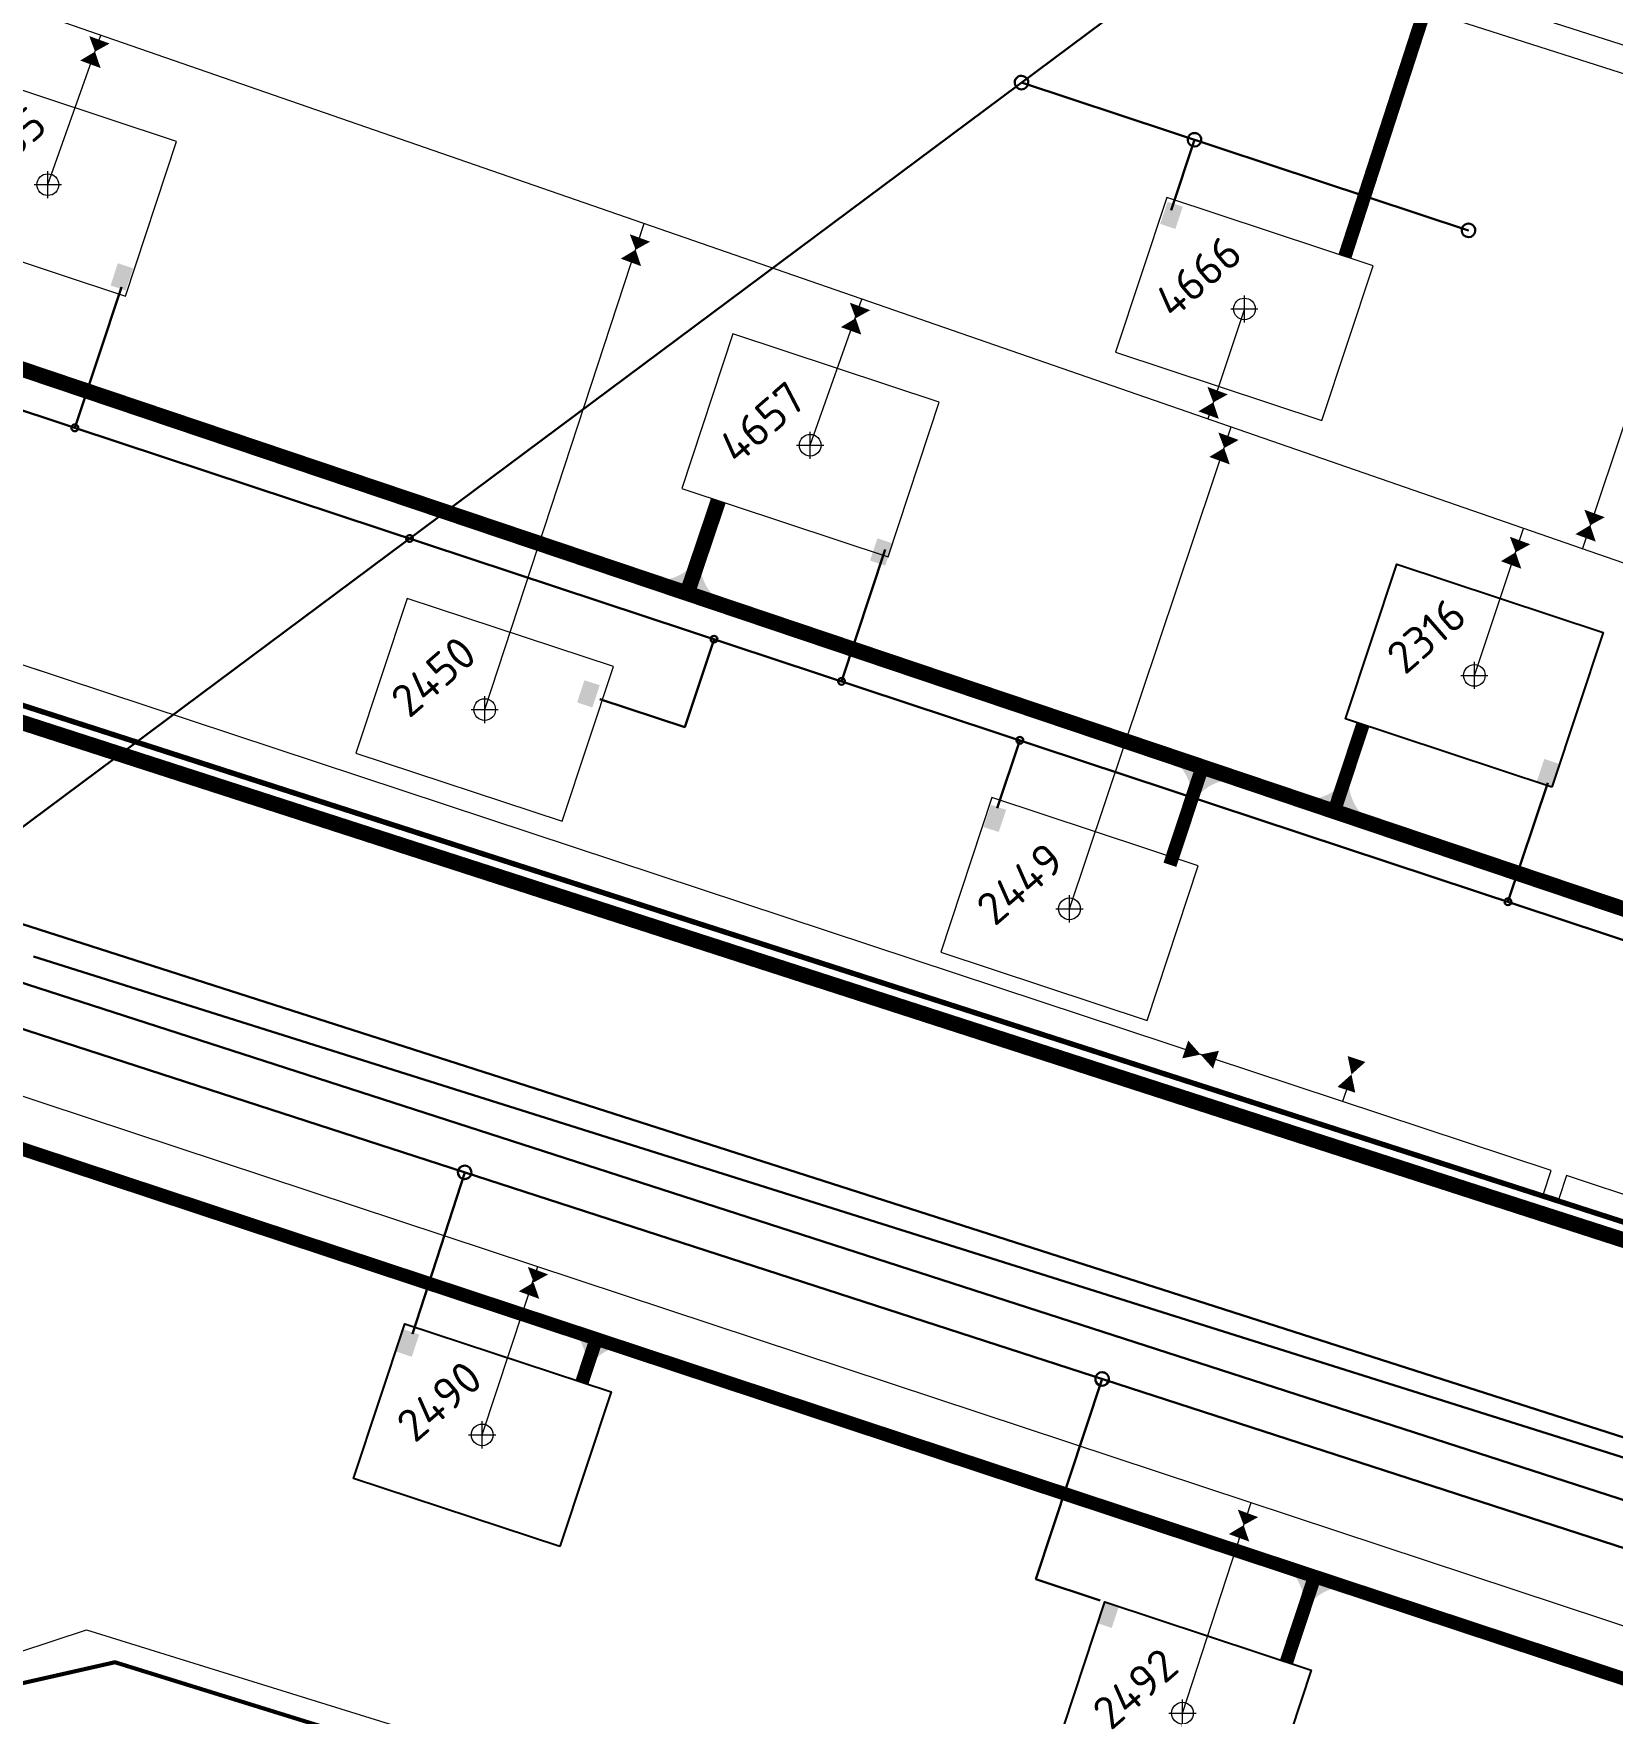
# Model space of a CAD drawing. Header units: millimetres. Extents: x 519 to 9564855, y -810 to 5021775.
# Drawn here: x 9535214 to 9535796, y 4997231 to 4997850 of the extents above; entities that cross this region are included whole.
import ezdxf

# ---------------------------------------------------------------- set-up
doc = ezdxf.new("R2010")
doc.units = ezdxf.units.MM
doc.header["$LTSCALE"] = 2
doc.header["$MEASUREMENT"] = 0
doc.header["$PDMODE"] = 2
doc.header["$PDSIZE"] = 5
doc.linetypes.add('ACAD_ISO02W100', pattern=[15, 12, -3])
for name, color, linetype in [('Existing roads', 41, 'Continuous'), ('FIBERGLASS', 212, 'Continuous'), ('Future Roads', 44, 'Continuous'), ('OilColl&Flowlines', 3, 'Continuous'), ('PPLINE_WAT', 7, 'WTR_LINE'), ('ROAD_GROUND', 9, 'Continuous'), ('Stage 10 wells', 7, 'Continuous'), ('Stage 9.Frame&Text', 7, 'Continuous'), ('Stage VII wells', 9, 'Continuous')]:
    doc.layers.add(name, color=color, linetype=linetype)
for name, color, linetype, lineweight in [('Скв на 2025 допы от ХеКай', 204, 'Continuous', 0), ('Электро', 1, 'Continuous', 30), ('Электроснаб', 1, 'Continuous', 18), ('Электроснабжене', 1, 'Continuous', 18)]:
    doc.layers.add(name, color=color, linetype=linetype, lineweight=lineweight)
doc.styles.add('92051501$0$STANDARD', font='simplex.shx')
doc.styles.add('Elect', font='isocpeur.ttf')
doc.styles.get("Standard").update_dxf_attribs({"font": 'isocpeur.ttf', "width": 0.5})
doc.linetypes.add('_GP_B3', pattern='A,100,-6,["В3",Standard,S=5,R=0,X=-3,Y=-2.5],-8', length=114)
doc.linetypes.add('WTR_LINE', pattern='A,0.5,-0.2,["W",92051501$0$STANDARD,S=0.1,R=0,X=-0.1,Y=-0.05],-0.05', length=0.75)

# ---------------------------------------------------------------- blocks, each defined once
blk = doc.blocks.new('92051501$0$VALVE')
at = {"layer": 'OilColl&Flowlines'}
for points in [[(-5.97, -3.45), (-5.97, 3.45), (0, 0)], [(5.97, -3.45), (0, 0), (5.97, 3.45)]]:
    blk.add_solid(points, dxfattribs=at)
blk = doc.blocks.new('92051501$0$WELLPAD')
at = {"flags": 128}
blk.add_lwpolyline([(40, -30), (-40, -30), (-40, 30), (40, 30)], close=True, dxfattribs=at)

msp = doc.modelspace()

# ---------------------------------------------------------------- hatches: boundary and pattern name
at = {"layer": 'Existing roads', "lineweight": 0}
h = msp.add_hatch(color=256, dxfattribs=at)
h.paths.add_polyline_path([(9535458.20049, 4997652.93187), (9535459.78773, 4997652.33511, 0.155118741), (9535464.32038, 4997642.79809), (9535455.76479, 4997645.55124)])
h.paths.add_polyline_path([(9535456.67479, 4997653.5055), (9535458.20049, 4997652.93187), (9535455.76479, 4997645.55124), (9535446.96885, 4997648.38172, 0.161550784)])
at = {"layer": 'Future Roads', "linetype": 'ByBlock', "lineweight": 0, "ltscale": 25}
h = msp.add_hatch(color=256, dxfattribs=at)
h.paths.add_polyline_path([(9535642.08692, 4997569.93735), (9535640.49969, 4997570.53411, 0.155118741), (9535635.96703, 4997580.07113), (9535644.52263, 4997577.31798)])
h.paths.add_polyline_path([(9535643.61263, 4997569.36372), (9535642.08692, 4997569.93735), (9535644.52263, 4997577.31798), (9535653.31856, 4997574.4875, 0.161550784)])
h = msp.add_hatch(color=256, dxfattribs=at)
h.paths.add_polyline_path([(9535697.17748, 4997572.16841), (9535698.76472, 4997571.57165, 0.155118741), (9535703.29737, 4997562.03464), (9535694.74177, 4997564.78778)])
h.paths.add_polyline_path([(9535695.65177, 4997572.74204), (9535697.17748, 4997572.16841), (9535694.74177, 4997564.78778), (9535685.94584, 4997567.61826, 0.161550784)])
h = msp.add_hatch(color=256, dxfattribs=at)
h.paths.add_polyline_path([(9535419.08448, 4997361.34576), (9535417.49725, 4997361.94253, 0.155118741), (9535412.96459, 4997371.47954), (9535421.52019, 4997368.72639)])
h.paths.add_polyline_path([(9535420.61019, 4997360.77214), (9535419.08448, 4997361.34576), (9535421.52019, 4997368.72639), (9535430.31612, 4997365.89591, 0.161550784)])
h = msp.add_hatch(color=256, dxfattribs=at)
h.paths.add_polyline_path([(9535683.54464, 4997272.63806), (9535681.9574, 4997273.23483, 0.155118741), (9535677.42474, 4997282.77184), (9535685.98034, 4997280.0187)])
h.paths.add_polyline_path([(9535685.07034, 4997272.06444), (9535683.54464, 4997272.63806), (9535685.98034, 4997280.0187), (9535694.77628, 4997277.18822, 0.161550784)])
at = {"layer": 'Электро'}
for points in [[(9535629.09642, 4997779.42787), (9535634.70865, 4997777.57089), (9535637.41588, 4997785.75275), (9535631.80365, 4997787.60973)], [(9535242.49886, 4997756.75313), (9535248.11109, 4997754.89614), (9535250.81832, 4997763.078), (9535245.20609, 4997764.93499)], [(9535522.23116, 4997655.41359), (9535527.84339, 4997653.5566), (9535530.55062, 4997661.73846), (9535524.93839, 4997663.59545)], [(9535414.34365, 4997603.16279), (9535419.95588, 4997601.3058), (9535422.66311, 4997609.48766), (9535417.05087, 4997611.34464)], [(9535414.34366, 4997603.15277), (9535419.95589, 4997601.29578), (9535422.66312, 4997609.47764), (9535417.05089, 4997611.33463)], [(9535767.85558, 4997574.14092), (9535773.46781, 4997572.28393), (9535776.17504, 4997580.46579), (9535770.56281, 4997582.32278)], [(9535564.01777, 4997557.26689), (9535569.63001, 4997555.4099), (9535572.33724, 4997563.59176), (9535566.725, 4997565.44875)], [(9535347.84959, 4997363.94174), (9535353.46183, 4997362.08475), (9535356.16906, 4997370.26661), (9535350.55682, 4997372.1236)], [(9535605.65105, 4997264.03039), (9535611.26328, 4997262.17341), (9535613.97051, 4997270.35526), (9535608.35828, 4997272.21225)]]:
    msp.add_hatch(color=256, dxfattribs=at).paths.add_polyline_path(points)
at = {"layer": 'Электроснаб', "lineweight": 0}
for points in [[(9535629.09642, 4997779.42787), (9535634.70865, 4997777.57089), (9535637.41588, 4997785.75275), (9535631.80365, 4997787.60973)], [(9535242.49886, 4997756.75313), (9535248.11109, 4997754.89614), (9535250.81832, 4997763.078), (9535245.20609, 4997764.93499)], [(9535522.23116, 4997655.41359), (9535527.84339, 4997653.5566), (9535530.55062, 4997661.73846), (9535524.93839, 4997663.59545)], [(9535414.34365, 4997603.16279), (9535419.95588, 4997601.3058), (9535422.66311, 4997609.48766), (9535417.05087, 4997611.34464)], [(9535414.34366, 4997603.15277), (9535419.95589, 4997601.29578), (9535422.66312, 4997609.47764), (9535417.05089, 4997611.33463)], [(9535767.85558, 4997574.14092), (9535773.46781, 4997572.28393), (9535776.17504, 4997580.46579), (9535770.56281, 4997582.32278)], [(9535564.01777, 4997557.26689), (9535569.63001, 4997555.4099), (9535572.33724, 4997563.59176), (9535566.725, 4997565.44875)], [(9535347.84959, 4997363.94174), (9535353.46183, 4997362.08475), (9535356.16906, 4997370.26661), (9535350.55682, 4997372.1236)], [(9535605.65105, 4997264.03039), (9535611.26328, 4997262.17341), (9535613.97051, 4997270.35526), (9535608.35828, 4997272.21225)]]:
    msp.add_hatch(color=1, dxfattribs=at).paths.add_polyline_path(points)
at = {"layer": 'Электроснабжене', "lineweight": 0}
for points in [[(9535629.09642, 4997779.42787), (9535634.70865, 4997777.57089), (9535637.41588, 4997785.75275), (9535631.80365, 4997787.60973)], [(9535242.49886, 4997756.75313), (9535248.11109, 4997754.89614), (9535250.81832, 4997763.078), (9535245.20609, 4997764.93499)], [(9535522.23116, 4997655.41359), (9535527.84339, 4997653.5566), (9535530.55062, 4997661.73846), (9535524.93839, 4997663.59545)], [(9535414.34365, 4997603.16279), (9535419.95588, 4997601.3058), (9535422.66311, 4997609.48766), (9535417.05087, 4997611.34464)], [(9535414.34366, 4997603.15277), (9535419.95589, 4997601.29578), (9535422.66312, 4997609.47764), (9535417.05089, 4997611.33463)], [(9535767.85558, 4997574.14092), (9535773.46781, 4997572.28393), (9535776.17504, 4997580.46579), (9535770.56281, 4997582.32278)], [(9535564.01777, 4997557.26689), (9535569.63001, 4997555.4099), (9535572.33724, 4997563.59176), (9535566.725, 4997565.44875)], [(9535347.84959, 4997363.94174), (9535353.46183, 4997362.08475), (9535356.16906, 4997370.26661), (9535350.55682, 4997372.1236)], [(9535605.65105, 4997264.03039), (9535611.26328, 4997262.17341), (9535613.97051, 4997270.35526), (9535608.35828, 4997272.21225)]]:
    msp.add_hatch(color=1, dxfattribs=at).paths.add_polyline_path(points)

# ---------------------------------------------------------------- linework, layer by layer
at = {"layer": 'DEFPOINTS', "color": 1, "lineweight": 0, "ltscale": 80}
msp.add_point((9535660.1, 4997748.1), dxfattribs=at)
at = {"layer": 'Existing roads', "lineweight": 0, "const_width": 5.7, "flags": 128}
for points in [[(9534695.73982, 4997761.97529), (9537987.91265, 4996697.63345)], [(9536150.48296, 4997408.82545), (9535138.06092, 4997750.16575)], [(9535466.38167, 4997677.51081), (9535454.86573, 4997643.35431)]]:
    msp.add_lwpolyline(points, dxfattribs=at)
at = {"layer": 'FIBERGLASS', "lineweight": 0}
for points, const_width in [([(9534504.58, 4997448.42), (9534513.54, 4997479.12), (9534615.88, 4997531.57), (9534692.3, 4997768.79), (9535205.12249, 4997603.68678), (9535767.37692, 4997422.15728), (9535970.77513, 4997356.48811), (9536109.3207, 4997311.48231), (9536413.59982, 4997213.51771), (9536608.27886, 4997150.66361), (9536821.8264, 4997081.71764), (9537068.05, 4997002.22187)], 2), ([(9535085.72343, 4997637.29764), (9537983.34114, 4996705.15232), (9538036.41897, 4996871.78691), (9539300.70304, 4996479.46424), (9539854.97263, 4997035.43373), (9541157.78752, 4996595.10264)], 1)]:
    msp.add_lwpolyline(points, dxfattribs=dict(at, const_width=const_width))
at = {"layer": 'Future Roads', "linetype": 'ByBlock', "lineweight": 0}
for p, q in [((9536150.48296, 4997408.82545), (9535138.06092, 4997750.16575)), ((9535466.46836, 4997677.13727), (9535455.05666, 4997643.28994))]:
    msp.add_line(p, q, dxfattribs=at)
at = {"layer": 'Future Roads', "linetype": 'ByBlock', "lineweight": 0, "const_width": 5, "elevation": 0.00005}
for points in [[(9535697.09044, 4997767.39988), (9535726.55196, 4997858.24489)], [(9535693.17251, 4997563.00866), (9535703.74129, 4997594.95128)], [(9535632.6758, 4997543.32303), (9535644.60678, 4997579.38271)], [(9535416.1349, 4997352.66892), (9535421.4277, 4997368.66562)], [(9535675.62698, 4997249.74286), (9535686.00884, 4997281.12052)]]:
    msp.add_lwpolyline(points, dxfattribs=at)
at = {"layer": 'Future Roads', "linetype": 'ByBlock', "lineweight": 0, "elevation": -0.00006}
msp.add_lwpolyline([(9535079.00295, 4997481.96777, 5, 5, 0), (9536873.08636, 4996888.33807, 5, 6, -0.216731989), (9536876.1258, 4996885.52688, 6, 6, 0), (9536901.38244, 4996828.03188, 6, 6, 0)], format="xyseb", dxfattribs=at)
at = {"layer": 'OilColl&Flowlines', "lineweight": 0}
for p, q in [((9535960.221, 4998184.36154), (9535784.5, 4997659.5)), ((9537054.13684, 4997219.54957), (9535176.20577, 4997870.72557)), ((9535219.4, 4997793.9), (9535238.96343, 4997848.96424)), ((9535500.2, 4997697.9), (9535519.24108, 4997751.74277)), ((9535773.09678, 4997430.69843), (9535209.16554, 4997617.29306)), ((9535773.09678, 4997430.69843), (9535209.16554, 4997617.29306)), ((9535120.64345, 4997487.6761), (9536656.10202, 4996979.62068)), ((9535698.29974, 4997462.32279), (9535696.24929, 4997456.12587)), ((9535770.26959, 4997422.15402), (9535773.09678, 4997430.69843)), ((9535778.79306, 4997428.81364), (9535775.96586, 4997420.26922)), ((9536342.7243, 4997242.21901), (9535778.79306, 4997428.81364)), ((9535775.96586, 4997420.26922), (9535770.26959, 4997422.15402))]:
    msp.add_line(p, q, dxfattribs=at)
at = {"layer": 'OilColl&Flowlines', "linetype": 'ByBlock', "lineweight": 0}
for p, q in [((9535380.3, 4997600.5), (9535439.08919, 4997779.57026)), ((9535595.68, 4997527.1), (9535655.23162, 4997704.62249)), ((9535744.8, 4997613.1), (9535762.95652, 4997667.26868)), ((9535379.4, 4997333.3), (9535399.90582, 4997395.27324)), ((9535637.3, 4997230.78), (9535662.59508, 4997308.35412))]:
    msp.add_line(p, q, dxfattribs=at)
at = {"layer": 'OilColl&Flowlines', "color": 3, "linetype": 'ByBlock', "lineweight": 0, "ltscale": 25}
msp.add_line((9535660.1, 4997748.1), (9535646.63364, 4997707.60385), dxfattribs=at)
at = {"layer": 'OilColl&Flowlines', "lineweight": 0}
for points in [[(9535238.39467, 4997847.26632, 8, 0, 0), (9535236.79904, 4997842.92844, 0, 8, 0), (9535235.07977, 4997838.25442, 8, 8, 0)], [(9535518.55289, 4997749.04372, 8, 0, 0), (9535516.95726, 4997744.70584, 0, 8, 0), (9535515.23799, 4997740.03182, 8, 8, 0)], [(9535789.0852, 4997672.76745, 8, 0, 0), (9535787.48957, 4997668.42957, 0, 8, 0), (9535785.7703, 4997663.75555, 8, 8, 0)]]:
    msp.add_lwpolyline(points, format="xyseb", dxfattribs=at)
at = {"layer": 'OilColl&Flowlines', "linetype": 'ByBlock', "lineweight": 0}
for points in [[(9535437.49563, 4997774.2697, 8, 0, 0), (9535435.9, 4997769.93182, 0, 8, 0), (9535434.18073, 4997765.2578, 8, 8, 0)], [(9535654.26838, 4997701.22688, 8, 0, 0), (9535652.67275, 4997696.889, 0, 8, 0), (9535650.95347, 4997692.21498, 8, 8, 0)], [(9535761.63927, 4997662.80316, 8, 0, 0), (9535760.04364, 4997658.46529, 0, 8, 0), (9535758.32436, 4997653.79127, 8, 8, 0)], [(9535399.94206, 4997393.80717, 8, 0, 0), (9535398.34643, 4997389.46929, 0, 8, 0), (9535396.62715, 4997384.79528, 8, 8, 0)], [(9535661.44205, 4997304.38493, 8, 0, 0), (9535659.84642, 4997300.04706, 0, 8, 0), (9535658.12714, 4997295.37304, 8, 8, 0)]]:
    msp.add_lwpolyline(points, format="xyseb", dxfattribs=at)
at = {"layer": 'OilColl&Flowlines', "color": 3, "linetype": 'ByBlock', "lineweight": 0}
msp.add_lwpolyline([(9535650.24025, 4997718.01936, 8, 0, 0), (9535648.64462, 4997713.68148, 0, 8, 0), (9535646.92535, 4997709.00746, 8, 8, 0)], format="xyseb", dxfattribs=at)
at = {"layer": 'OilColl&Flowlines', "lineweight": 0, "flags": 128}
msp.add_lwpolyline([(9535220.02446, 4997613.70004), (9535209.16554, 4997617.29306)], dxfattribs=at)
at = {"layer": 'PPLINE_WAT', "color": 5, "linetype": '_GP_B3', "lineweight": 0, "ltscale": 0.01, "flags": 128}
msp.add_lwpolyline([(9535082.92219, 4997211.76586), (9535233.59197, 4997261.4994), (9539077.337, 4996067.316)], dxfattribs=at)
at = {"layer": 'ROAD_GROUND', "lineweight": 0}
for points in [[(9536150.56462, 4997737.24512), (9536027.79049, 4997779.291), (9535913.2693, 4997808.99748), (9535654.18289, 4997891.90136), (9535547.99268, 4997926.35678), (9535285.96499, 4997993.20021), (9535083.85457, 4998070.91474)], [(9536147.3247, 4997727.78453), (9536024.91092, 4997769.70699), (9535910.48788, 4997799.38801), (9535651.0966, 4997882.38953), (9535545.21077, 4997916.74619), (9535282.92413, 4997983.65569), (9535080.2656, 4998061.58097)]]:
    msp.add_lwpolyline(points, dxfattribs=at)
at = {"layer": 'Stage 10 wells', "color": 0, "linetype": 'ByBlock', "lineweight": 0}
msp.add_lwpolyline([(9535612.68202, 4997732.17759), (9535688.66255, 4997707.03701), (9535707.51798, 4997764.02241), (9535631.53745, 4997789.16299)], close=True, dxfattribs=at)
msp.add_circle((9535660.1, 4997748.1), 4, dxfattribs=at)
msp.add_point((9535660.1, 4997748.1), dxfattribs=at)
at = {"layer": 'Stage 9.Frame&Text', "color": 0, "linetype": 'ByBlock', "lineweight": 0, "elevation": 0.00005}
for points in [[(9535332.89218, 4997584.48591), (9535408.8727, 4997559.34533), (9535427.72814, 4997616.33072), (9535351.74761, 4997641.4713)], [(9535548.27218, 4997511.08591), (9535624.2527, 4997485.94533), (9535643.10814, 4997542.93072), (9535567.12761, 4997568.0713)]]:
    msp.add_lwpolyline(points, close=True, dxfattribs=at)
at = {"layer": 'Stage 9.Frame&Text', "color": 0, "linetype": 'ByBlock', "lineweight": 0}
for centre in [(9535744.8, 4997613.1), (9535380.3, 4997600.5), (9535595.68, 4997527.1), (9535379.4, 4997333.3), (9535637.3, 4997230.78)]:
    msp.add_circle(centre, 4, dxfattribs=at)
for p in [(9535744.8, 4997613.1), (9535380.3, 4997600.5), (9535595.68, 4997527.1), (9535379.4, 4997333.3), (9535637.3, 4997230.78)]:
    msp.add_point(p, dxfattribs=at)
at = {"layer": 'Stage VII wells', "color": 0, "linetype": 'ByBlock', "lineweight": 0}
for points in [[(9535171.98202, 4997777.9776), (9535247.96254, 4997752.83702), (9535266.81798, 4997809.82241), (9535190.83745, 4997834.96299)], [(9535452.88202, 4997681.9776), (9535528.86254, 4997656.83702), (9535547.71798, 4997713.82241), (9535471.73745, 4997738.96299)]]:
    msp.add_lwpolyline(points, close=True, dxfattribs=at)
for centre in [(9535219.4, 4997793.9), (9535500.2, 4997697.9)]:
    msp.add_circle(centre, 4, dxfattribs=at)
at = {"layer": 'Stage VII wells', "color": 0, "linetype": 'ByBlock', "lineweight": 0, "ltscale": 80}
for p in [(9535219.4, 4997793.9), (9535500.2, 4997697.9)]:
    msp.add_point(p, dxfattribs=at)
at = {"layer": 'Скв на 2025 допы от ХеКай', "color": 244, "linetype": 'ACAD_ISO02W100', "lineweight": 0, "true_color": 0x991b1e, "const_width": 1.5, "elevation": 23.89046}
msp.add_lwpolyline([(9534979.02349, 4997234.22329), (9534991.48963, 4997272.62823), (9535106.23171, 4997237.03287), (9535120.56024, 4997221.5405), (9535244.12576, 4997249.5346), (9537470.7969, 4996557.32601), (9537504.74657, 4996520.61879), (9537600.25634, 4996490.98969), (9537649.02056, 4996502.03736), (9538159.70206, 4996343.61342), (9538350.7216, 4996284.35522), (9538541.74114, 4996225.09702), (9538732.76507, 4996165.85294), (9538761.24948, 4996157.00101), (9538828.27048, 4996136.20971), (9538923.447, 4996105.53229), (9538983.87776, 4996085.78217), (9539109.12615, 4996467.2582), (9539371.99663, 4997269.22699), (9539580.04443, 4997902.88986), (9539655.17686, 4998179.87523), (9539745.95467, 4998456.36228), (9539768.58854, 4998525.29955), (9539771.34729, 4998524.39378)], dxfattribs=at)
at = {"layer": 'Электро'}
for p, q in [((9535183.27486, 4997537.32683, 0), (9535678.29748, 4997906.25207, 0)), ((9535229.37261, 4997704.33208), (9534987.49059, 4997784.36646, 0)), ((9535246.51275, 4997756.13344, 0), (9535229.37261, 4997704.33208, 0)), ((9535229.37261, 4997704.33208), (9535833.6784, 4997504.37824, 0)), ((9535511.72373, 4997610.90721, 0), (9535527.78663, 4997659.45292, 0)), ((9535454.03444, 4997594.01215), (9535464.76579, 4997626.44474, 0)), ((9534921.94873, 4997613.78835, 0), (9536042.97441, 4997254.31163, 0)), ((9535422.69562, 4997604.3816), (9535454.03444, 4997594.01215)), ((9534922.88472, 4997592.5006, -0.00006), (9536780.13294, 4996992.7527, -0.00006)), ((9535577.39566, 4997589.17756), (9535569.08752, 4997564.17274)), ((9535757.18794, 4997529.68755), (9535771.86947, 4997573.52123)), ((9535214.16892, 4997509.58166, -0.00006), (9536097.7328, 4997230.90463, -0.00006)), ((9535203.02703, 4997485.10783, -0.00006), (9536774.57708, 4996975.59688, -0.00006))]:
    msp.add_line(p, q, dxfattribs=at)
at = {"layer": 'Электро', "ltscale": 0.05}
for p, q in [((9535578.00758, 4997831.5191), (9535742.63751, 4997777.04604)), ((9535633.17521, 4997784.55404), (9535641.73774, 4997810.43195)), ((9535353.74012, 4997370.53953, 0.00006), (9535372.93236, 4997430.01581)), ((9535583.28431, 4997280.08017), (9535607.71468, 4997353.91429)), ((9535607.01879, 4997272.22686), (9535583.28431, 4997280.08017))]:
    msp.add_line(p, q, dxfattribs=at)
at = {"layer": 'Электро'}
for centre, radius, start, end in [((9535578.00758, 4997831.5191), 2.5, 179.63928652, 359.63928652), ((9535578.00758, 4997831.5191), 2.5, 359.63928652, 179.63928652), ((9535641.73774, 4997810.43195), 2.5, 359.63928636, 179.63928642), ((9535641.73774, 4997810.43195), 2.5, 179.63928642, 359.63928636), ((9535742.63751, 4997777.04604), 2.5, 179.63928658, 359.63928652), ((9535742.63751, 4997777.04604), 2.5, 359.63928652, 179.63928658), ((9535352.63594, 4997663.54648, 0), 1.25, 342, 162), ((9535352.63594, 4997663.54648, 0), 1.25, 162, 342), ((9535372.93235, 4997430.02583), 2.5, 179.63928626, 359.63928626), ((9535372.93236, 4997430.01581), 2.5, 179.63928647, 359.63928647), ((9535372.93235, 4997430.02583), 2.5, 359.63928626, 179.63928626), ((9535372.93236, 4997430.01581), 2.5, 359.63928647, 179.63928647), ((9535607.71466, 4997353.92431), 2.5, 359.63928631, 179.63928631), ((9535607.71468, 4997353.91429), 2.5, 359.63928642, 179.63928642), ((9535607.71466, 4997353.92431), 2.5, 179.63928631, 359.63928631), ((9535607.71468, 4997353.91429), 2.5, 179.63928642, 359.63928642)]:
    msp.add_arc(centre, radius, start, end, dxfattribs=at)
at = {"layer": 'Электро', "ltscale": 25}
for centre, start, end in [((9535229.37261, 4997704.33208), 359.99999979, 179.99999973), ((9535229.37261, 4997704.33208), 179.99999973, 359.99999979), ((9535464.76579, 4997626.44474, 0), 359.99999968, 179.99999968), ((9535464.76579, 4997626.44474, 0), 179.99999968, 359.99999968), ((9535511.72373, 4997610.90721, 0), 0.00000011, 180.00000016), ((9535511.72373, 4997610.90721, 0), 180.00000016, 0.00000011), ((9535577.39566, 4997589.17756), 0.00000016, 180.00000016), ((9535577.39566, 4997589.17756), 180.00000016, 0.00000016), ((9535757.18794, 4997529.68755), 359.99999995, 180), ((9535757.18794, 4997529.68755), 180, 359.99999995)]:
    msp.add_arc(centre, 1.25, start, end, dxfattribs=at)
at = {"layer": 'Электроснаб', "color": 1, "linetype": 'ByBlock', "lineweight": 0}
for p, q in [((9535183.27486, 4997537.32683, 0), (9535678.29748, 4997906.25207, 0)), ((9534921.94873, 4997613.78835, 0), (9536042.97441, 4997254.31163, 0)), ((9534922.88472, 4997592.5006, -0.00006), (9536780.13294, 4996992.7527, -0.00006)), ((9535214.16892, 4997509.58166, -0.00006), (9536097.7328, 4997230.90463, -0.00006)), ((9535203.02703, 4997485.10783, -0.00006), (9536774.57708, 4996975.59688, -0.00006))]:
    msp.add_line(p, q, dxfattribs=at)
at = {"layer": 'Электроснаб', "color": 1, "lineweight": 0, "ltscale": 0.05}
for p, q in [((9535578.00758, 4997831.5191), (9535742.63751, 4997777.04604)), ((9535633.17521, 4997784.55404), (9535641.73774, 4997810.43195)), ((9535353.74012, 4997370.53953, 0.00006), (9535372.93236, 4997430.01581)), ((9535583.28431, 4997280.08017), (9535607.71468, 4997353.91429)), ((9535607.01879, 4997272.22686), (9535583.28431, 4997280.08017))]:
    msp.add_line(p, q, dxfattribs=at)
at = {"layer": 'Электроснаб', "color": 1, "lineweight": 0}
for p, q in [((9535229.37261, 4997704.33208), (9534987.49059, 4997784.36646, 0)), ((9535246.51275, 4997756.13344, 0), (9535229.37261, 4997704.33208, 0)), ((9535229.37261, 4997704.33208), (9535833.6784, 4997504.37824, 0)), ((9535511.72373, 4997610.90721, 0), (9535527.78663, 4997659.45292, 0)), ((9535454.03444, 4997594.01215), (9535464.76579, 4997626.44474, 0)), ((9535422.69562, 4997604.3816), (9535454.03444, 4997594.01215)), ((9535577.39566, 4997589.17756), (9535569.08752, 4997564.17274)), ((9535757.18794, 4997529.68755), (9535771.86947, 4997573.52123))]:
    msp.add_line(p, q, dxfattribs=at)
for centre, radius, start, end in [((9535578.00758, 4997831.5191), 2.5, 179.63928652, 359.63928652), ((9535578.00758, 4997831.5191), 2.5, 359.63928652, 179.63928652), ((9535641.73774, 4997810.43195), 2.5, 359.63928636, 179.63928642), ((9535641.73774, 4997810.43195), 2.5, 179.63928642, 359.63928636), ((9535742.63751, 4997777.04604), 2.5, 179.63928658, 359.63928652), ((9535742.63751, 4997777.04604), 2.5, 359.63928652, 179.63928658), ((9535352.63594, 4997663.54648, 0), 1.25, 342, 162), ((9535352.63594, 4997663.54648, 0), 1.25, 162, 342), ((9535372.93235, 4997430.02583), 2.5, 179.63928626, 359.63928626), ((9535372.93236, 4997430.01581), 2.5, 179.63928647, 359.63928647), ((9535372.93235, 4997430.02583), 2.5, 359.63928626, 179.63928626), ((9535372.93236, 4997430.01581), 2.5, 359.63928647, 179.63928647), ((9535607.71466, 4997353.92431), 2.5, 359.63928631, 179.63928631), ((9535607.71468, 4997353.91429), 2.5, 359.63928642, 179.63928642), ((9535607.71466, 4997353.92431), 2.5, 179.63928631, 359.63928631), ((9535607.71468, 4997353.91429), 2.5, 179.63928642, 359.63928642)]:
    msp.add_arc(centre, radius, start, end, dxfattribs=at)
at = {"layer": 'Электроснаб', "color": 1, "lineweight": 0, "ltscale": 25}
for centre, start, end in [((9535229.37261, 4997704.33208), 359.99999979, 179.99999973), ((9535229.37261, 4997704.33208), 179.99999973, 359.99999979), ((9535464.76579, 4997626.44474, 0), 359.99999968, 179.99999968), ((9535464.76579, 4997626.44474, 0), 179.99999968, 359.99999968), ((9535511.72373, 4997610.90721, 0), 0.00000011, 180.00000016), ((9535511.72373, 4997610.90721, 0), 180.00000016, 0.00000011), ((9535577.39566, 4997589.17756), 0.00000016, 180.00000016), ((9535577.39566, 4997589.17756), 180.00000016, 0.00000016), ((9535757.18794, 4997529.68755), 359.99999995, 180), ((9535757.18794, 4997529.68755), 180, 359.99999995)]:
    msp.add_arc(centre, 1.25, start, end, dxfattribs=at)
at = {"layer": 'Электроснабжене', "color": 1, "linetype": 'ByBlock', "lineweight": 0}
for p, q in [((9535183.27486, 4997537.32683, 0), (9535678.29748, 4997906.25207, 0)), ((9534921.94873, 4997613.78835, 0), (9536042.97441, 4997254.31163, 0)), ((9534922.88472, 4997592.5006, -0.00006), (9536780.13294, 4996992.7527, -0.00006)), ((9535214.16892, 4997509.58166, -0.00006), (9536097.7328, 4997230.90463, -0.00006)), ((9535203.02703, 4997485.10783, -0.00006), (9536774.57708, 4996975.59688, -0.00006))]:
    msp.add_line(p, q, dxfattribs=at)
at = {"layer": 'Электроснабжене', "color": 1, "lineweight": 0, "ltscale": 0.05}
for p, q in [((9535578.00758, 4997831.5191), (9535742.63751, 4997777.04604)), ((9535633.17521, 4997784.55404), (9535641.73774, 4997810.43195)), ((9535353.74012, 4997370.53953, 0.00006), (9535372.93236, 4997430.01581)), ((9535583.28431, 4997280.08017), (9535607.71468, 4997353.91429)), ((9535607.01879, 4997272.22686), (9535583.28431, 4997280.08017))]:
    msp.add_line(p, q, dxfattribs=at)
at = {"layer": 'Электроснабжене', "color": 1, "lineweight": 0}
for p, q in [((9535229.37261, 4997704.33208), (9534987.49059, 4997784.36646, 0)), ((9535246.51275, 4997756.13344, 0), (9535229.37261, 4997704.33208, 0)), ((9535229.37261, 4997704.33208), (9535833.6784, 4997504.37824, 0)), ((9535511.72373, 4997610.90721, 0), (9535527.78663, 4997659.45292, 0)), ((9535454.03444, 4997594.01215), (9535464.76579, 4997626.44474, 0)), ((9535422.69562, 4997604.3816), (9535454.03444, 4997594.01215)), ((9535577.39566, 4997589.17756), (9535569.08752, 4997564.17274)), ((9535757.18794, 4997529.68755), (9535771.86947, 4997573.52123))]:
    msp.add_line(p, q, dxfattribs=at)
for centre, radius, start, end in [((9535578.00758, 4997831.5191), 2.5, 179.63928652, 359.63928652), ((9535578.00758, 4997831.5191), 2.5, 359.63928652, 179.63928652), ((9535641.73774, 4997810.43195), 2.5, 359.63928636, 179.63928642), ((9535641.73774, 4997810.43195), 2.5, 179.63928642, 359.63928636), ((9535742.63751, 4997777.04604), 2.5, 179.63928658, 359.63928652), ((9535742.63751, 4997777.04604), 2.5, 359.63928652, 179.63928658), ((9535352.63594, 4997663.54648, 0), 1.25, 342, 162), ((9535352.63594, 4997663.54648, 0), 1.25, 162, 342), ((9535372.93235, 4997430.02583), 2.5, 179.63928626, 359.63928626), ((9535372.93236, 4997430.01581), 2.5, 179.63928647, 359.63928647), ((9535372.93235, 4997430.02583), 2.5, 359.63928626, 179.63928626), ((9535372.93236, 4997430.01581), 2.5, 359.63928647, 179.63928647), ((9535607.71466, 4997353.92431), 2.5, 359.63928631, 179.63928631), ((9535607.71468, 4997353.91429), 2.5, 359.63928642, 179.63928642), ((9535607.71466, 4997353.92431), 2.5, 179.63928631, 359.63928631), ((9535607.71468, 4997353.91429), 2.5, 179.63928642, 359.63928642)]:
    msp.add_arc(centre, radius, start, end, dxfattribs=at)
at = {"layer": 'Электроснабжене', "color": 1, "lineweight": 0, "ltscale": 25}
for centre, start, end in [((9535229.37261, 4997704.33208), 359.99999979, 179.99999973), ((9535229.37261, 4997704.33208), 179.99999973, 359.99999979), ((9535464.76579, 4997626.44474, 0), 359.99999968, 179.99999968), ((9535464.76579, 4997626.44474, 0), 179.99999968, 359.99999968), ((9535511.72373, 4997610.90721, 0), 0.00000011, 180.00000016), ((9535511.72373, 4997610.90721, 0), 180.00000016, 0.00000011), ((9535577.39566, 4997589.17756), 0.00000016, 180.00000016), ((9535577.39566, 4997589.17756), 180.00000016, 0.00000016), ((9535757.18794, 4997529.68755), 359.99999995, 180), ((9535757.18794, 4997529.68755), 180, 359.99999995)]:
    msp.add_arc(centre, 1.25, start, end, dxfattribs=at)

# ---------------------------------------------------------------- block references
at = {"layer": 'OilColl&Flowlines', "lineweight": 0}
for p, rotation in [((9535643.98121, 4997473.42043), 341.6915559985446), ((9535699.55056, 4997466.10304), 71.69155595635927)]:
    msp.add_blockref('92051501$0$VALVE', p, dxfattribs=dict(at, rotation=rotation))
at = {"layer": 'Stage 9.Frame&Text', "color": 0, "linetype": 'ByBlock', "lineweight": 0, "xscale": 1.000397499139614, "yscale": 1.000397499139614, "zscale": 1.000397499139614, "rotation": 341.6915560444714}
for p in [(9535744.81016, 4997613.00831, 0.00005), (9535379.41016, 4997333.20831, 0.00005), (9535637.31016, 4997230.68831, 0.00005)]:
    msp.add_blockref('92051501$0$WELLPAD', p, dxfattribs=at)

# ---------------------------------------------------------------- texts
at = {"layer": 'Stage 10 wells', "color": 0, "linetype": 'ByBlock', "lineweight": 0, "style": 'Elect'}
msp.add_text('4666', height=12, rotation=41, dxfattribs=at).set_placement((9535633.74232, 4997744.03846))
at = {"layer": 'Stage 9.Frame&Text', "color": 0, "linetype": 'ByBlock', "lineweight": 0, "style": 'Elect'}
for s, p in [('2316', (9535719.23493, 4997612.9637)), ('2450', (9535352.49029, 4997596.96074)), ('2449', (9535568.15612, 4997520.33329)), ('2490', (9535354.59333, 4997329.9582, 0.00005)), ('2492', (9535610.92015, 4997224.06963))]:
    msp.add_text(s, height=12, rotation=41, dxfattribs=at).set_placement(p)
at = {"layer": 'Stage VII wells', "color": 0, "linetype": 'ByBlock', "lineweight": 0, "style": 'Elect'}
for s, p in [('4655', (9535193.43736, 4997791.33608)), ('4657', (9535473.2277, 4997690.33136))]:
    msp.add_text(s, height=12, rotation=41, dxfattribs=at).set_placement(p)

doc.saveas('drawing.dxf')
